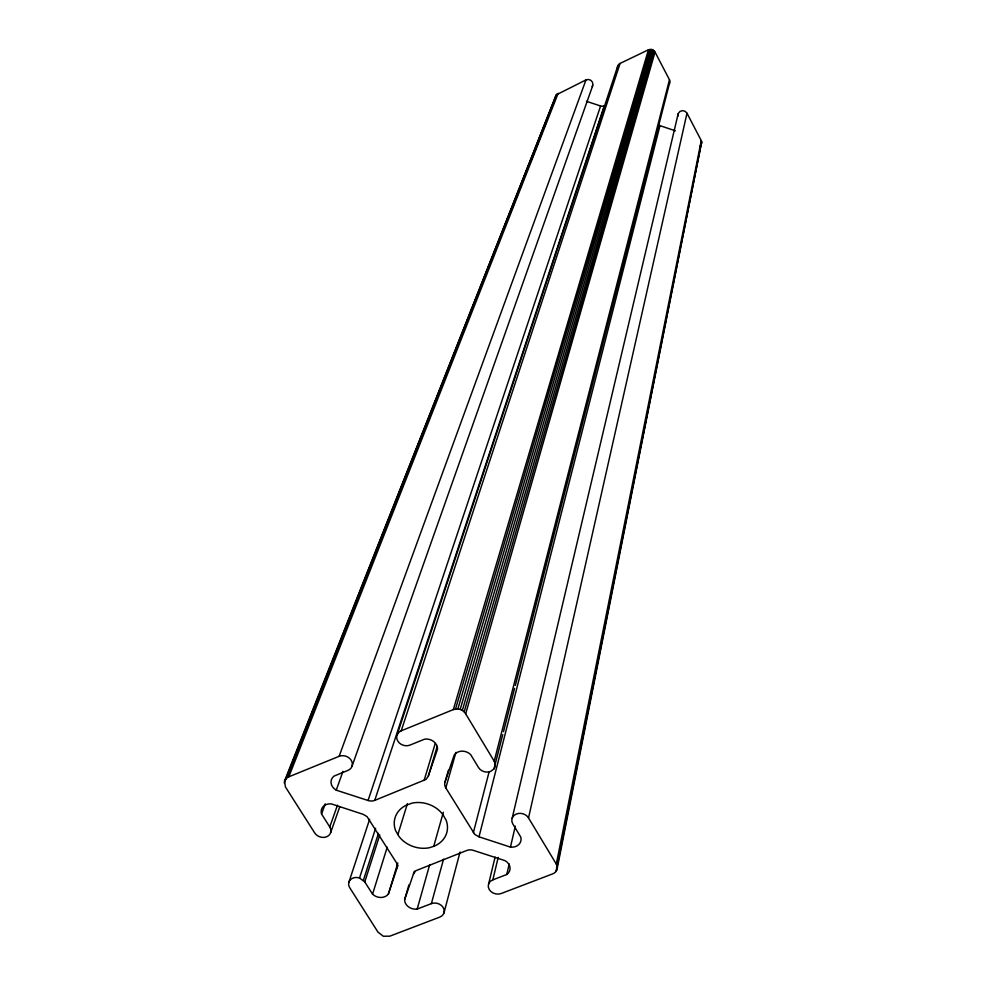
<?xml version="1.0" encoding="UTF-8"?>
<svg xmlns="http://www.w3.org/2000/svg" width="986" height="986" viewBox="0 0 986 986"><rect width="100%" height="100%" fill="white"/><g stroke="black" fill="none" stroke-linecap="round" stroke-linejoin="round"><path stroke-width="1.48" d="M337.483 805.168L329.768 826.946A8.849 7.333 18.7 0 1 326.6 836.818A8.849 7.333 18.7 0 1 314.707 832.948L285.435 786.939L284.51 781.109L556.227 94.89L585.98 79.915A4.794 4.597 21.9 0 1 592.216 86.657M437.192 746.39L428.294 776.228L425.94 779.445L374.742 800.385A8.936 7.481 17.9 0 1 368.061 800.496L336.238 790.168A10.254 8.578 18.7 0 1 334.118 776.044L347.935 770.411A8.973 7.543 18.9 0 0 351.189 760.243A8.973 7.543 18.9 0 0 339.122 756.311L288.799 776.82L286.741 777.929L284.51 781.109M397.974 865.203L388.41 893.957A10.07 8.282 16.9 0 1 372.56 894.154L364.771 881.928L359.533 877.996A8.775 7.21 17.5 0 0 350.424 879.709A8.775 7.21 17.5 0 0 349.771 887.77L377.995 932.14L383.283 936.232L389.803 936.17L439.805 917.091A8.763 7.21 15.5 0 0 443.17 907.453A8.763 7.21 15.5 0 0 431.387 903.62L417.189 909.067A10.057 8.282 16 0 1 404.63 899.614L413.516 873.818L415.821 870.724L466.723 850.487A8.874 7.383 15 0 1 473.416 850.388L505.103 860.679A10.18 8.467 14.2 0 1 506.779 874.496L492.827 879.882A8.837 7.321 14.2 0 0 489.315 889.643A8.837 7.321 14.2 0 0 501.184 893.513L552.382 873.978C556.498 872.82 558.692 867.705 556.301 864.056L528.521 817.924A8.96 7.531 13.9 0 0 516.491 813.98A8.96 7.531 13.9 0 0 512.88 824.025L520.768 837.065A10.242 8.566 14.1 0 1 510.452 847.11L478.629 836.683L474.734 834.353L445.808 787.9A8.985 7.58 15.9 0 1 445.031 782.021L448.433 770.189M284.227 783.044L556.227 94.89M556.301 864.056L701.268 140.604L686.995 113.205A4.794 4.585 10.9 0 0 678.048 116.089M555.981 871.513L701.675 141.737L701.268 140.604M556.942 869.8L701.675 141.737M701.773 142.921L700.183 146.039M528.521 817.924L686.995 113.205M506.779 874.496L509.195 863.982M510.452 847.11L515.321 826.145M512.19 818.195L678.183 113.71M492.827 879.882L498.189 857.413M488.612 883.974L495.095 857.056M479.023 836.769L659.954 125.653L658.611 125.074M445.031 782.021L454.238 754.956A10.353 8.775 15.8 0 1 470.667 754.61L478.481 767.465A9.034 7.654 15.1 0 0 490.609 771.422L493.961 768.92L502.749 734.619M503.513 731.637L514.581 688.388M515.345 685.406L669.211 84.402A4.807 4.634 13.4 0 0 669.469 79.767L655.024 52.048L652.165 49.547L648.48 49.768L620.083 63.424A4.807 4.634 19 0 0 617.606 68.49M493.961 768.92A9.034 7.654 15.1 0 0 494.196 761.192L669.469 79.767M473.366 832.665L489.179 771.57M443.934 913.073L460.055 852.027M431.387 903.62L443.564 859.102M417.189 909.067L429.711 864.611M433.729 846.321L435.368 845.631A27.041 22.579 16.4 0 0 446.165 820.29L443.071 814.843A27.041 22.579 16.4 0 0 412.259 803.06L406.207 805.229A27.041 22.579 16.4 0 0 395.62 830.656L398.738 836.079A27.041 22.579 16.4 0 0 429.341 847.75L433.729 846.321L443.343 812.254M445.808 787.9L455.939 752.38M494.196 761.192L465.675 713.827L655.024 52.048M465.675 713.827L464.184 711.83L654.26 50.89M413.454 874.138L414.317 871.18M464.184 711.83L462.348 710.413L653.299 50.089M428.355 775.896L437.537 749.101A10.365 8.788 16.9 0 0 424.596 739.167L409.979 745.096A9.047 7.666 17.5 0 1 397.826 741.115A9.047 7.666 17.5 0 1 401.228 730.823L453.338 709.587L457.861 708.946L650.92 49.3M404.63 899.614L408.931 884.849M462.348 710.413L460.191 709.427L652.165 49.547M455.52 709.008L649.663 49.374M453.338 709.587L648.48 49.768M424.079 780.481L435.171 743.666M388.41 893.957L397.777 862.996M397.9 834.538L407.403 803.664M372.56 894.154L387.227 847.184M364.771 881.928L379.77 834.982M363.403 880.276L378.451 833.367M359.533 877.996L375.641 828.215M401.228 730.823L620.083 63.424M374.742 800.385L604.221 105.773A4.782 4.573 19.7 0 1 600.597 105.983L586.411 101.311M397.013 735.162L617.717 66.087M348.921 882.137L369.627 819.329M368.061 800.496L600.597 105.983M330.643 832.689L339.837 806.585M352.064 766.159L592.734 85.572M336.238 790.168L342.992 771.323M329.768 826.946L321.559 813.992L325.232 803.861M339.122 756.311L585.98 79.915M286.741 777.929L557.016 93.99M512.708 207.06L514.396 202.771M516.664 197.052L518.353 192.751M520.608 187.032L522.309 182.743M531.343 159.855L534.165 152.694M535.299 149.835L538.122 142.687M539.243 139.827L542.078 132.666M544.334 126.947L546.022 122.658M553.935 102.63L555.512 97.133M288.799 776.82L558.162 93.276M457.861 708.946L460.191 709.427M659.954 125.653L675.361 130.805M397.087 868.148A8.825 7.296 16.9 0 0 396.273 862.454L367.075 816.642L363.156 814.325L331.382 803.91A10.193 8.48 18.7 0 0 321.559 813.992"/></g></svg>
